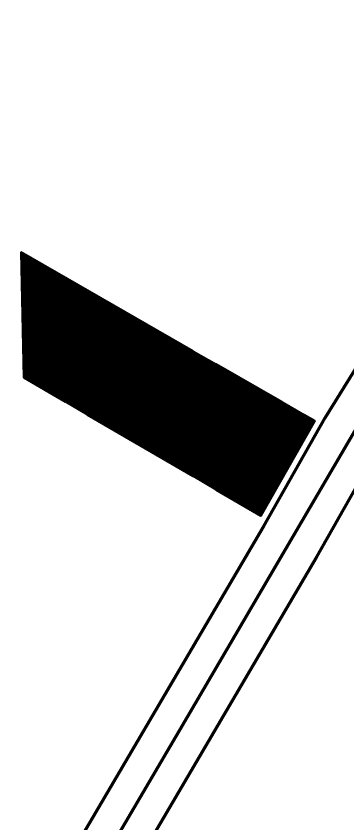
# Model space of a CAD drawing. Header units: metres. Extents: x 729358 to 733474, y 1423022 to 1426173.
# Drawn here: x 732238 to 732456, y 1424643 to 1425172 of the extents above; entities that cross this region are included whole.
import ezdxf

# ---------------------------------------------------------------- set-up
doc = ezdxf.new("R2010")
doc.units = ezdxf.units.M
for name, color, linetype in [('BOUNDARY', 7, 'Continuous'), ('GREEN_AREA', 7, 'Continuous'), ('PARCEL_BORDER', 7, 'Continuous'), ('PARCEL_S', 7, 'Continuous'), ('ROADS_LOCAL', 7, 'Continuous'), ('ROADS_MAIN', 7, 'Continuous')]:
    doc.layers.add(name, color=color, linetype=linetype)

msp = doc.modelspace()

# ---------------------------------------------------------------- hatches: boundary and pattern name
at = {"layer": 'BOUNDARY', "true_color": 0xdcdcdc}
h = msp.add_hatch(dxfattribs=at)
h.set_pattern_fill('SOLID')
h.paths.add_polyline_path([(732433.94, 1424906.89), (732398.68, 1424844.62), (732243.53, 1424935.18), (732241.7, 1425017.36), (732433.94, 1424906.89)])
at = {"layer": 'GREEN_AREA', "true_color": 0x96c896}
h = msp.add_hatch(dxfattribs=at)
h.set_pattern_fill('SOLID')
h.paths.add_polyline_path([(732295.1, 1424958.47), (732295.1, 1424919.34), (732270.68, 1424919.34), (732243.53, 1424935.18), (732241.7, 1425017.36), (732354.32, 1424952.64), (732354.32, 1424919.34), (732326.56, 1424919.34), (732326.56, 1424958.47), (732295.1, 1424958.47)])
h = msp.add_hatch(dxfattribs=at)
h.set_pattern_fill('SOLID')
h.paths.add_polyline_path([(732412.28, 1424919.34), (732369.32, 1424919.34), (732369.32, 1424944.02), (732412.28, 1424919.34)])
h = msp.add_hatch(dxfattribs=at)
h.set_pattern_fill('SOLID')
h.paths.add_polyline_path([(732285.24, 1424910.84), (732354.32, 1424910.84), (732354.32, 1424870.52), (732285.24, 1424910.84)])
h = msp.add_hatch(dxfattribs=at)
h.set_pattern_fill('SOLID')
h.paths.add_polyline_path([(732427.07, 1424910.84), (732433.94, 1424906.89), (732398.68, 1424844.62), (732369.32, 1424861.76), (732369.32, 1424910.84), (732427.07, 1424910.84)])
at = {"layer": 'PARCEL_S', "true_color": 0xffc8c8}
h = msp.add_hatch(dxfattribs=at)
h.set_pattern_fill('SOLID')
h.paths.add_polyline_path([(732326.56, 1424919.34), (732326.56, 1424958.47), (732295.1, 1424958.47), (732295.1, 1424919.34), (732326.56, 1424919.34)])
at = {"layer": 'ROADS_LOCAL', "true_color": 0x999999}
h = msp.add_hatch(dxfattribs=at)
h.set_pattern_fill('SOLID')
h.paths.add_polyline_path([(732369.32, 1424861.76), (732354.32, 1424870.52), (732354.32, 1424910.84), (732285.24, 1424910.84), (732270.68, 1424919.34), (732354.32, 1424919.34), (732354.32, 1424952.64), (732369.32, 1424944.02), (732369.32, 1424919.34), (732412.28, 1424919.34), (732427.07, 1424910.84), (732369.32, 1424910.84), (732369.32, 1424861.76)])

# ---------------------------------------------------------------- linework, layer by layer
at = {"layer": 'PARCEL_BORDER', "lineweight": 50, "true_color": 0x326432}
for points in [[(732295.1, 1424958.47), (732295.1, 1424919.34), (732270.68, 1424919.34), (732243.53, 1424935.18), (732241.7, 1425017.36), (732354.32, 1424952.64), (732354.32, 1424919.34), (732326.56, 1424919.34), (732326.56, 1424958.47), (732295.1, 1424958.47)], [(732412.28, 1424919.34), (732369.32, 1424919.34), (732369.32, 1424944.02), (732412.28, 1424919.34)], [(732285.24, 1424910.84), (732354.32, 1424910.84), (732354.32, 1424870.52), (732285.24, 1424910.84)], [(732427.07, 1424910.84), (732433.94, 1424906.89), (732398.68, 1424844.62), (732369.32, 1424861.76), (732369.32, 1424910.84), (732427.07, 1424910.84)]]:
    msp.add_lwpolyline(points, close=True, dxfattribs=at)
at = {"layer": 'PARCEL_BORDER', "lineweight": 50, "true_color": 0x323232}
msp.add_lwpolyline([(732326.56, 1424919.34), (732326.56, 1424958.47), (732295.1, 1424958.47), (732295.1, 1424919.34), (732326.56, 1424919.34)], close=True, dxfattribs=at)
at = {"layer": 'PARCEL_BORDER', "lineweight": 40, "true_color": 0x323232}
msp.add_lwpolyline([(732369.32, 1424861.76), (732354.32, 1424870.52), (732354.32, 1424910.84), (732285.24, 1424910.84), (732270.68, 1424919.34), (732354.32, 1424919.34), (732354.32, 1424952.64), (732369.32, 1424944.02), (732369.32, 1424919.34), (732412.28, 1424919.34), (732427.07, 1424910.84), (732369.32, 1424910.84), (732369.32, 1424861.76)], close=True, dxfattribs=at)
at = {"layer": 'ROADS_MAIN', "lineweight": 80, "true_color": 0x999999}
for points in [[(731630.23, 1423524.01), (732400.54, 1424837.75), (732440.76, 1424908.78), (732459.98, 1424939.92), (732645.41, 1425256.34)], [(731664.91, 1423504.07), (732435.2, 1424817.78), (732475.19, 1424888.41), (732494.26, 1424919.3), (732680.01, 1425236.27)], [(732345.28, 1424703.97), (732536.91, 1425031.64)], [(731637.53, 1423496.93), (732345.28, 1424703.97)]]:
    msp.add_lwpolyline(points, dxfattribs=at)

doc.saveas('drawing.dxf')
